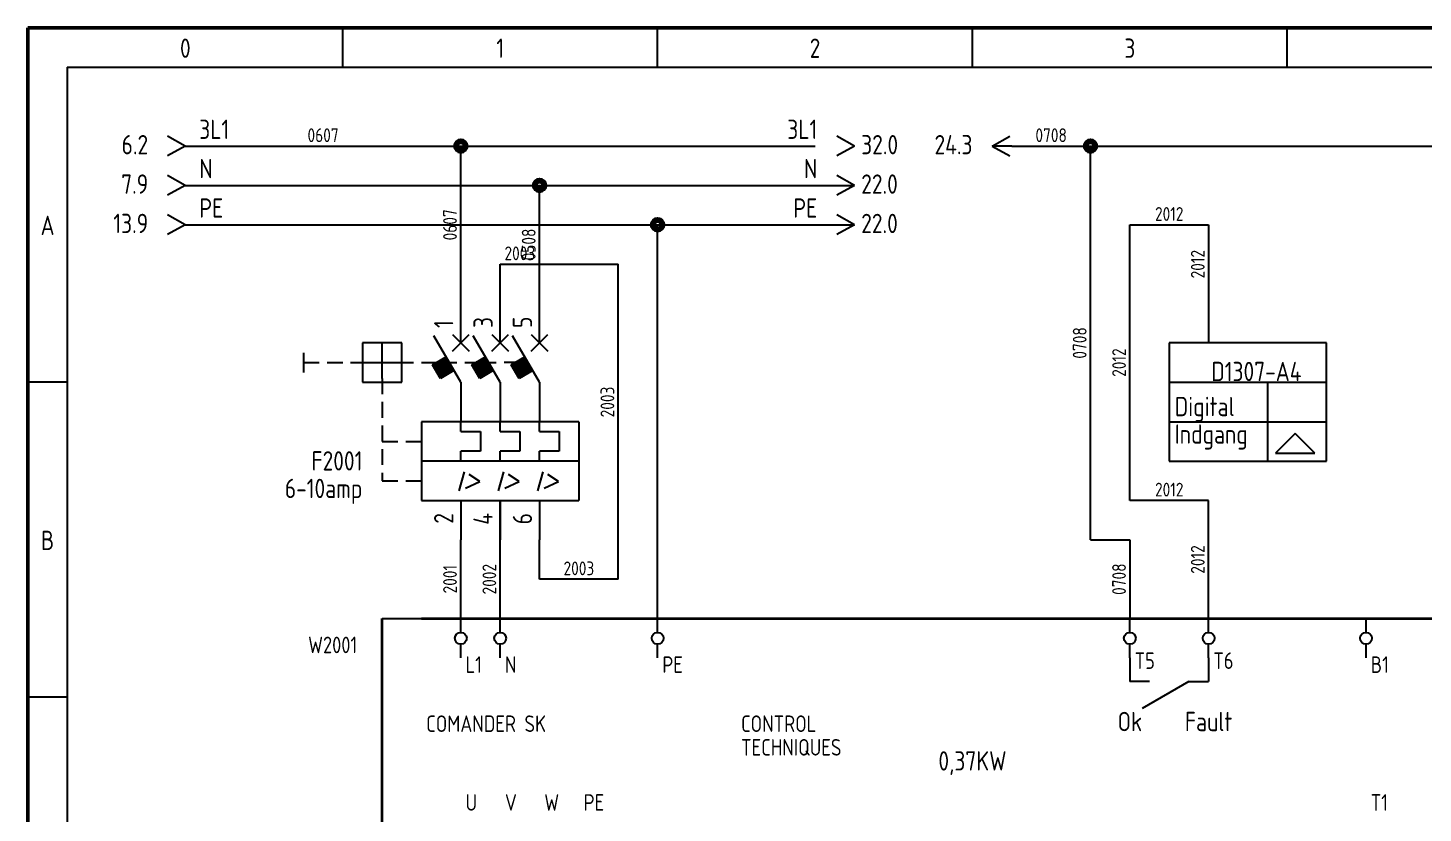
# Model space of a CAD drawing. Header units: millimetres. Extents: x 10 to 410, y 10 to 275.
# Drawn here: x 10 to 187.3, y 175.3 to 275 of the extents above; entities that cross this region are included whole.
import ezdxf
from ezdxf.enums import TextEntityAlignment as Align

# ---------------------------------------------------------------- set-up
doc = ezdxf.new("R2010")
doc.units = ezdxf.units.MM
doc.linetypes.add('Caddy_Solid', pattern=[0])
doc.layers.add('2', color=7, linetype='Continuous')
doc.styles.add('Caddy_Vectorfont1p', font='isocp___.ttf', dxfattribs={"width": 0.9})

# ---------------------------------------------------------------- blocks, each defined once
blk = doc.blocks.new('Blk1')
at = {"linetype": 'Caddy_Solid', "lineweight": 50}
for p, q in [((10, 10), (10, 275)), ((10, 275), (410, 275))]:
    blk.add_line(p, q, dxfattribs=at)
at = {"linetype": 'Caddy_Solid', "lineweight": 25}
for p, q in [((50, 270), (50, 275)), ((90, 270), (90, 275)), ((130, 270), (130, 275)), ((170, 270), (170, 275)), ((15, 270), (15, 30)), ((15, 270), (405, 270)), ((15, 230), (10, 230)), ((15, 190), (10, 190))]:
    blk.add_line(p, q, dxfattribs=at)
at = {"lineweight": 25, "style": 'Caddy_Vectorfont1p', "width": 0.9}
for s, p in [('0', (30, 271.2)), ('1', (70, 271.2)), ('2', (110, 271.2)), ('3', (150, 271.2)), ('A', (12.5, 248.7)), ('B', (12.5, 208.7))]:
    blk.add_text(s, height=2.45, dxfattribs=at).set_placement(p, align=Align.CENTER)
blk = doc.blocks.new('Blk6')
at = {"linetype": 'Caddy_Solid', "lineweight": 25}
for p, q in [((180, 198.25), (180, 200)), ((180, 195), (180, 196.75))]:
    blk.add_line(p, q, dxfattribs=at)
blk.add_circle((180, 197.5), 0.75, dxfattribs=at)
at = {"lineweight": 25, "style": 'Caddy_Vectorfont1p', "width": 0.9, "flags": 1}
blk.add_attdef('$TAG160410', (182.6, 199.2), '', height=2.45, rotation=90, dxfattribs=at)
at = {"layer": '2', "lineweight": 25, "style": 'Caddy_Vectorfont1p', "width": 0.9, "flags": 1}
blk.add_attdef('$TAG160400', (179.1, 199.2), '', height=2.45, rotation=90, dxfattribs=at)
for tag, p in [('$TAG140020', (175.05, 203.3)), ('$TAG140050', (175.05, 199.8)), ('$TAG160010', (175.05, 196.3)), ('$TAG160030', (175.05, 192.8)), ('$TAG160040', (175.05, 187.8))]:
    blk.add_attdef(tag, text='', height=2.45, dxfattribs=at).set_placement(p, align=Align.RIGHT)
blk = doc.blocks.new('Blk38')
at = {"linetype": 'Caddy_Solid', "lineweight": 25}
for p, q in [((180, 198.25), (180, 200)), ((180, 195), (180, 196.75))]:
    blk.add_line(p, q, dxfattribs=at)
blk.add_circle((180, 197.5), 0.75, dxfattribs=at)
at = {"lineweight": 25, "style": 'Caddy_Vectorfont1p', "width": 0.9, "flags": 1}
blk.add_attdef('$TAG160410', (182.6, 199.2), '', height=2.45, rotation=90, dxfattribs=at)
at = {"layer": '2', "lineweight": 25, "style": 'Caddy_Vectorfont1p', "width": 0.9, "flags": 1}
blk.add_attdef('$TAG160400', (179.1, 199.2), '', height=2.45, rotation=90, dxfattribs=at)
for tag, p in [('$TAG140020', (175.05, 203.3)), ('$TAG140050', (175.05, 199.8)), ('$TAG160010', (175.05, 196.3)), ('$TAG160030', (175.05, 192.8)), ('$TAG160040', (175.05, 187.8))]:
    blk.add_attdef(tag, text='', height=2.45, dxfattribs=at).set_placement(p, align=Align.RIGHT)
blk = doc.blocks.new('Blk39')
at = {"linetype": 'Caddy_Solid', "lineweight": 25}
for p, q in [((150, 198.25), (150, 200)), ((150, 195), (150, 196.75))]:
    blk.add_line(p, q, dxfattribs=at)
blk.add_circle((150, 197.5), 0.75, dxfattribs=at)
at = {"lineweight": 25, "style": 'Caddy_Vectorfont1p', "width": 0.9, "flags": 1}
blk.add_attdef('$TAG160410', (152.6, 199.2), '', height=2.45, rotation=90, dxfattribs=at)
at = {"layer": '2', "lineweight": 25, "style": 'Caddy_Vectorfont1p', "width": 0.9, "flags": 1}
blk.add_attdef('$TAG160400', (149.1, 199.2), '', height=2.45, rotation=90, dxfattribs=at)
for tag, p in [('$TAG140020', (145.05, 203.3)), ('$TAG140050', (145.05, 199.8)), ('$TAG160010', (145.05, 196.3)), ('$TAG160030', (145.05, 192.8)), ('$TAG160040', (145.05, 187.8))]:
    blk.add_attdef(tag, text='', height=2.45, dxfattribs=at).set_placement(p, align=Align.RIGHT)
blk = doc.blocks.new('Blk40')
at = {"linetype": 'Caddy_Solid', "lineweight": 25}
for p, q in [((160, 198.25), (160, 200)), ((160, 195), (160, 196.75))]:
    blk.add_line(p, q, dxfattribs=at)
blk.add_circle((160, 197.5), 0.75, dxfattribs=at)
at = {"lineweight": 25, "style": 'Caddy_Vectorfont1p', "width": 0.9, "flags": 1}
blk.add_attdef('$TAG160410', (162.6, 199.2), '', height=2.45, rotation=90, dxfattribs=at)
at = {"layer": '2', "lineweight": 25, "style": 'Caddy_Vectorfont1p', "width": 0.9, "flags": 1}
blk.add_attdef('$TAG160400', (159.1, 199.2), '', height=2.45, rotation=90, dxfattribs=at)
for tag, p in [('$TAG140020', (155.05, 203.3)), ('$TAG140050', (155.05, 199.8)), ('$TAG160010', (155.05, 196.3)), ('$TAG160030', (155.05, 192.8)), ('$TAG160040', (155.05, 187.8))]:
    blk.add_attdef(tag, text='', height=2.45, dxfattribs=at).set_placement(p, align=Align.RIGHT)
blk = doc.blocks.new('Blk41')
at = {"linetype": 'Caddy_Solid', "lineweight": 25}
for p, q in [((152.5, 192), (150, 192)), ((157.5, 192), (151.58, 188.58)), ((157.5, 192), (160, 192))]:
    blk.add_line(p, q, dxfattribs=at)
at = {"lineweight": 25, "style": 'Caddy_Vectorfont1p', "width": 0.9, "flags": 1}
blk.add_attdef('$TAG175000_00', (150.7, 191.05), '', height=2.45, rotation=180, dxfattribs=at)
for tag, rotation, p in [('$TAG175000_01', 180, (159.1, 191.05)), ('$TAG160010', 90, (156.2, 186))]:
    blk.add_attdef(tag, text='', height=2.45, rotation=rotation, dxfattribs=at).set_placement(p, align=Align.RIGHT)
at = {"lineweight": 25, "style": 'Caddy_Vectorfont1p', "width": 0.9}
blk.add_attdef('$TAG160500', text='', height=2.45, rotation=90, dxfattribs=at).set_placement((159.7, 186), align=Align.RIGHT)
blk = doc.blocks.new('Blk43')
at = {"linetype": 'Caddy_Solid', "lineweight": 25}
for p, q in [((132.5, 260), (134.75, 261.25)), ((132.5, 260), (134.75, 258.75)), ((135, 260), (132.5, 260))]:
    blk.add_line(p, q, dxfattribs=at)
at = {"lineweight": 25, "style": 'Caddy_Vectorfont1p', "width": 0.9, "flags": 1}
blk.add_attdef('$TAG160010', (136.6, 260.9), '', height=2.45, dxfattribs=at)
at = {"lineweight": 25, "style": 'Caddy_Vectorfont1p', "width": 0.9}
blk.add_attdef('$TAG160500', text='', height=2.45, dxfattribs=at).set_placement((130, 258.95), align=Align.RIGHT)
blk = doc.blocks.new('Blk45')
at = {"linetype": 'Caddy_Solid', "lineweight": 25}
for p, q in [((175, 235), (155, 235)), ((155, 235), (155, 220)), ((175, 220), (175, 235)), ((155, 220), (175, 220))]:
    blk.add_line(p, q, dxfattribs=at)
blk = doc.blocks.new('Blk46')
at = {"linetype": 'Caddy_Solid', "lineweight": 25}
blk.add_line((160, 240), (160, 235), dxfattribs=at)
blk = doc.blocks.new('Blk44')
at = {"linetype": 'Caddy_Solid', "lineweight": 25}
for p, q in [((155, 230), (175, 230)), ((167.5, 230), (167.5, 220)), ((155, 225), (175, 225)), ((171, 223.5), (168.5, 221)), ((173.5, 221), (171, 223.5)), ((168.5, 221), (173.5, 221))]:
    blk.add_line(p, q, dxfattribs=at)
for name in ['Blk46', 'Blk45']:
    blk.add_blockref(name, (0, 0, 1))
at = {"lineweight": 25, "style": 'Caddy_Vectorfont1p', "width": 0.9}
for s, p in [('Digital', (155.7, 225.7)), ('Indgang', (155.7, 222.2))]:
    blk.add_text(s, height=2.45, dxfattribs=at).set_placement(p)
blk.add_attdef('$TAG175000_00', (159.05, 238.4), '', height=2.45, rotation=90, dxfattribs=at)
for tag, p in [('$TAG160030', (156.8, 234.7)), ('$TAG160040', (156.8, 231.2)), ('$TAG175100', (171.8, 230.15)), ('$TAG175110', (154.3, 224.15)), ('$TAG175120', (154.3, 221.15)), ('$TAG160500', (154.3, 217.65))]:
    blk.add_attdef(tag, text='', height=2.45, dxfattribs=at).set_placement(p, align=Align.RIGHT)
at = {"lineweight": 25, "style": 'Caddy_Vectorfont1p', "width": 0.9, "flags": 1}
blk.add_attdef('$TAG160010', text='', height=2.45, dxfattribs=at).set_placement((150.96, 229.53), align=Align.RIGHT)
blk = doc.blocks.new('Blk56')
at = {"linetype": 'Caddy_Solid', "lineweight": 25}
for p, q in [((65, 235), (65, 240)), ((70, 235), (70, 240)), ((75, 235), (75, 240)), ((65, 230), (61.58, 235.92)), ((63.94, 233.94), (66.06, 236.06)), ((63.94, 236.06), (66.06, 233.94)), ((70, 230), (66.58, 235.92)), ((68.94, 233.94), (71.06, 236.06)), ((68.94, 236.06), (71.06, 233.94)), ((75, 230), (71.58, 235.92)), ((73.94, 233.94), (76.06, 236.06)), ((73.94, 236.06), (76.06, 233.94)), ((57.5, 235), (52.5, 235)), ((52.5, 235), (52.5, 230)), ((55, 230.5), (55, 235)), ((57.5, 230), (57.5, 235)), ((45, 233.75), (45, 231.25)), ((45, 232.5), (47, 232.5)), ((48, 232.5), (50, 232.5)), ((51, 232.5), (53, 232.5)), ((53, 232.5), (57, 232.5)), ((57, 232.5), (59, 232.5)), ((60, 232.5), (62, 232.5)), ((61.4, 232.23), (63.13, 233.23)), ((62.4, 230.5), (61.4, 232.23)), ((62.49, 230.55), (61.49, 232.28)), ((62.62, 230.62), (61.62, 232.36)), ((62.71, 230.67), (61.71, 232.41)), ((62.83, 230.75), (61.83, 232.48)), ((62.92, 230.8), (61.92, 232.53)), ((63.05, 230.88), (62.05, 232.61)), ((63.14, 230.92), (62.14, 232.66)), ((63.27, 231), (62.27, 232.73)), ((63.35, 231.05), (62.35, 232.78)), ((63.48, 231.12), (62.48, 232.86)), ((63.57, 231.17), (62.57, 232.91)), ((63.7, 231.25), (62.7, 232.98)), ((63.79, 231.3), (62.79, 233.03)), ((63.92, 231.38), (62.92, 233.11)), ((64, 231.42), (63, 233.16)), ((63, 232.5), (64.5, 232.5)), ((65.5, 232.5), (68, 232.5)), ((66.4, 232.23), (68.13, 233.23)), ((67.4, 230.5), (66.4, 232.23)), ((67.49, 230.55), (66.49, 232.28)), ((67.62, 230.62), (66.62, 232.36)), ((67.71, 230.67), (66.71, 232.41)), ((67.83, 230.75), (66.83, 232.48)), ((67.92, 230.8), (66.92, 232.53)), ((68.05, 230.88), (67.05, 232.61)), ((68.14, 230.92), (67.14, 232.66)), ((68.27, 231), (67.27, 232.73)), ((68.35, 231.05), (67.35, 232.78)), ((68.48, 231.12), (67.48, 232.86)), ((68.57, 231.17), (67.57, 232.91)), ((68.7, 231.25), (67.7, 232.98)), ((68.79, 231.3), (67.79, 233.03)), ((68.92, 231.38), (67.92, 233.11)), ((69, 231.42), (68, 233.16)), ((68.5, 232.5), (69.5, 232.5)), ((72, 232.5), (70.5, 232.5)), ((71.4, 232.23), (73.13, 233.23)), ((72.4, 230.5), (71.4, 232.23)), ((72.49, 230.55), (71.49, 232.28)), ((72.62, 230.62), (71.62, 232.36)), ((72.71, 230.67), (71.71, 232.41)), ((72.83, 230.75), (71.83, 232.48)), ((72.92, 230.8), (71.92, 232.53)), ((73.05, 230.88), (72.05, 232.61)), ((73.14, 230.92), (72.14, 232.66)), ((73.27, 231), (72.27, 232.73)), ((73.35, 231.05), (72.35, 232.78)), ((73.48, 231.12), (72.48, 232.86)), ((73.57, 231.17), (72.57, 232.91)), ((73.7, 231.25), (72.7, 232.98)), ((73.79, 231.3), (72.79, 233.03)), ((73.92, 231.38), (72.92, 233.11)), ((74, 231.42), (73, 233.16)), ((55, 230.5), (55, 228.5)), ((64.13, 231.5), (62.4, 230.5)), ((69.13, 231.5), (67.4, 230.5)), ((74.13, 231.5), (72.4, 230.5)), ((52.5, 230), (57.5, 230)), ((65, 230), (65, 225)), ((70, 230), (70, 225)), ((75, 230), (75, 225)), ((55, 227.5), (55, 225.5)), ((55, 224.5), (55, 222.5)), ((60, 225), (60, 215)), ((80, 225), (60, 225)), ((65, 223.75), (65, 225)), ((65, 223.75), (67.5, 223.75)), ((67.5, 223.75), (67.5, 221.25)), ((70, 223.75), (70, 225)), ((70, 223.75), (72.5, 223.75)), ((72.5, 223.75), (72.5, 221.25)), ((75, 223.75), (75, 225)), ((75, 223.75), (77.5, 223.75)), ((77.5, 223.75), (77.5, 221.25)), ((80, 225), (80, 215)), ((55, 222.5), (57, 222.5)), ((58, 222.5), (60, 222.5)), ((55, 221.5), (55, 219.5)), ((80, 220), (60, 220)), ((67.5, 221.25), (65, 221.25)), ((65, 220), (65, 221.25)), ((70, 220), (70, 221.25)), ((72.5, 221.25), (70, 221.25)), ((77.5, 221.25), (75, 221.25)), ((75, 220), (75, 221.25)), ((55, 218.5), (55, 217.5)), ((64.8, 216.2), (65.46, 218.65)), ((67.4, 217.42), (66.06, 218.3)), ((69.8, 216.2), (70.46, 218.65)), ((72.4, 217.42), (71.06, 218.3)), ((74.8, 216.2), (75.46, 218.65)), ((77.4, 217.42), (76.06, 218.3)), ((55, 217.5), (57, 217.5)), ((58, 217.5), (60, 217.5)), ((65.59, 216.55), (67.4, 217.42)), ((70.59, 216.55), (72.4, 217.42)), ((75.59, 216.55), (77.4, 217.42)), ((60, 215), (80, 215)), ((65, 215), (65, 210)), ((70, 215), (70, 210)), ((75, 215), (75, 210))]:
    blk.add_line(p, q, dxfattribs=at)
at = {"lineweight": 25, "style": 'Caddy_Vectorfont1p', "width": 0.9}
for tag, p in [('$TAG175000_04', (74.05, 236.9)), ('$TAG175000_00', (64.05, 236.9)), ('$TAG175000_02', (69.05, 236.9))]:
    blk.add_attdef(tag, p, '', height=2.45, rotation=90, dxfattribs=at)
at = {"lineweight": 25, "style": 'Caddy_Vectorfont1p', "width": 0.9, "flags": 1}
for tag, p in [('$TAG140020', (52.5, 225.8)), ('$TAG140050', (52.5, 222.3)), ('$TAG160040', (52.5, 211.8))]:
    blk.add_attdef(tag, text='', height=2.45, dxfattribs=at).set_placement(p, align=Align.RIGHT)
at = {"lineweight": 25, "style": 'Caddy_Vectorfont1p', "width": 0.9}
for tag, p in [('$TAG160010', (52.5, 218.8)), ('$TAG160030', (52.5, 215.3))]:
    blk.add_attdef(tag, text='', height=2.45, dxfattribs=at).set_placement(p, align=Align.RIGHT)
for tag, p in [('$TAG175000_01', (64.05, 213.4)), ('$TAG175000_03', (69.05, 213.4)), ('$TAG175000_05', (74.05, 213.4))]:
    blk.add_attdef(tag, text='', height=2.45, rotation=90, dxfattribs=at).set_placement(p, align=Align.RIGHT)
blk = doc.blocks.new('Blk57')
at = {"linetype": 'Caddy_Solid', "lineweight": 25}
for q in [(27.75, 261.25), (27.75, 258.75)]:
    blk.add_line((30, 260), q, dxfattribs=at)
at = {"lineweight": 25, "style": 'Caddy_Vectorfont1p', "width": 0.9, "flags": 1}
for tag, p in [('$TAG140020', (31.77, 267.9)), ('$TAG140050', (31.77, 264.4))]:
    blk.add_attdef(tag, p, '', height=2.45, dxfattribs=at)
at = {"lineweight": 25, "style": 'Caddy_Vectorfont1p', "width": 0.9}
blk.add_attdef('$TAG160010', (31.77, 260.9), '', height=2.45, dxfattribs=at)
blk.add_attdef('$TAG160500', text='', height=2.45, dxfattribs=at).set_placement((25.28, 258.95), align=Align.RIGHT)
blk = doc.blocks.new('Blk58')
at = {"linetype": 'Caddy_Solid', "lineweight": 25}
for q in [(112.75, 261.25), (112.75, 258.75)]:
    blk.add_line((115, 260), q, dxfattribs=at)
at = {"lineweight": 25, "style": 'Caddy_Vectorfont1p', "width": 0.9, "flags": 1}
for tag, p in [('$TAG140020', (110.29, 267.9)), ('$TAG140050', (110.29, 264.4))]:
    blk.add_attdef(tag, text='', height=2.45, dxfattribs=at).set_placement(p, align=Align.RIGHT)
at = {"lineweight": 25, "style": 'Caddy_Vectorfont1p', "width": 0.9}
blk.add_attdef('$TAG160010', text='', height=2.45, dxfattribs=at).set_placement((110.29, 260.9), align=Align.RIGHT)
blk.add_attdef('$TAG160500', (115.87, 258.95), '', height=2.45, dxfattribs=at)
blk = doc.blocks.new('Blk59')
at = {"linetype": 'Caddy_Solid', "lineweight": 25}
for q in [(27.75, 256.25), (27.75, 253.75)]:
    blk.add_line((30, 255), q, dxfattribs=at)
at = {"lineweight": 25, "style": 'Caddy_Vectorfont1p', "width": 0.9, "flags": 1}
for tag, p in [('$TAG140020', (31.77, 262.9)), ('$TAG140050', (31.77, 259.4))]:
    blk.add_attdef(tag, p, '', height=2.45, dxfattribs=at)
at = {"lineweight": 25, "style": 'Caddy_Vectorfont1p', "width": 0.9}
blk.add_attdef('$TAG160010', (31.77, 255.9), '', height=2.45, dxfattribs=at)
blk.add_attdef('$TAG160500', text='', height=2.45, dxfattribs=at).set_placement((25.28, 253.95), align=Align.RIGHT)
blk = doc.blocks.new('Blk60')
at = {"linetype": 'Caddy_Solid', "lineweight": 25}
for q in [(112.75, 256.25), (112.75, 253.75)]:
    blk.add_line((115, 255), q, dxfattribs=at)
at = {"lineweight": 25, "style": 'Caddy_Vectorfont1p', "width": 0.9, "flags": 1}
for tag, p in [('$TAG140020', (110.29, 262.9)), ('$TAG140050', (110.29, 259.4))]:
    blk.add_attdef(tag, text='', height=2.45, dxfattribs=at).set_placement(p, align=Align.RIGHT)
at = {"lineweight": 25, "style": 'Caddy_Vectorfont1p', "width": 0.9}
blk.add_attdef('$TAG160010', text='', height=2.45, dxfattribs=at).set_placement((110.29, 255.9), align=Align.RIGHT)
blk.add_attdef('$TAG160500', (115.87, 253.95), '', height=2.45, dxfattribs=at)
blk = doc.blocks.new('Blk61')
at = {"linetype": 'Caddy_Solid', "lineweight": 25}
for q in [(27.75, 251.25), (27.75, 248.75)]:
    blk.add_line((30, 250), q, dxfattribs=at)
at = {"lineweight": 25, "style": 'Caddy_Vectorfont1p', "width": 0.9, "flags": 1}
for tag, p in [('$TAG140020', (31.77, 257.9)), ('$TAG140050', (31.77, 254.4))]:
    blk.add_attdef(tag, p, '', height=2.45, dxfattribs=at)
at = {"lineweight": 25, "style": 'Caddy_Vectorfont1p', "width": 0.9}
blk.add_attdef('$TAG160010', (31.77, 250.9), '', height=2.45, dxfattribs=at)
blk.add_attdef('$TAG160500', text='', height=2.45, dxfattribs=at).set_placement((25.28, 248.95), align=Align.RIGHT)
blk = doc.blocks.new('Blk62')
at = {"linetype": 'Caddy_Solid', "lineweight": 25}
for q in [(112.75, 251.25), (112.75, 248.75)]:
    blk.add_line((115, 250), q, dxfattribs=at)
at = {"lineweight": 25, "style": 'Caddy_Vectorfont1p', "width": 0.9, "flags": 1}
for tag, p in [('$TAG140020', (110.29, 257.9)), ('$TAG140050', (110.29, 254.4))]:
    blk.add_attdef(tag, text='', height=2.45, dxfattribs=at).set_placement(p, align=Align.RIGHT)
at = {"lineweight": 25, "style": 'Caddy_Vectorfont1p', "width": 0.9}
blk.add_attdef('$TAG160010', text='', height=2.45, dxfattribs=at).set_placement((110.29, 250.9), align=Align.RIGHT)
blk.add_attdef('$TAG160500', (115.87, 248.95), '', height=2.45, dxfattribs=at)
blk = doc.blocks.new('Blk63')
at = {"linetype": 'Caddy_Solid', "lineweight": 25}
for p, q in [((65, 198.25), (65, 200)), ((65, 195), (65, 196.75))]:
    blk.add_line(p, q, dxfattribs=at)
blk.add_circle((65, 197.5), 0.75, dxfattribs=at)
at = {"lineweight": 25, "style": 'Caddy_Vectorfont1p', "width": 0.9, "flags": 1}
blk.add_attdef('$TAG160410', (67.6, 199.2), '', height=2.45, rotation=90, dxfattribs=at)
at = {"layer": '2', "lineweight": 25, "style": 'Caddy_Vectorfont1p', "width": 0.9, "flags": 1}
blk.add_attdef('$TAG160400', (64.1, 199.2), '', height=2.45, rotation=90, dxfattribs=at)
for tag, p in [('$TAG140020', (60.05, 203.3)), ('$TAG140050', (60.05, 199.8)), ('$TAG160010', (60.05, 196.3)), ('$TAG160030', (60.05, 192.8)), ('$TAG160040', (60.05, 187.8))]:
    blk.add_attdef(tag, text='', height=2.45, dxfattribs=at).set_placement(p, align=Align.RIGHT)
blk = doc.blocks.new('Blk64')
at = {"linetype": 'Caddy_Solid', "lineweight": 25}
for p, q in [((70, 198.25), (70, 200)), ((70, 195), (70, 196.75))]:
    blk.add_line(p, q, dxfattribs=at)
blk.add_circle((70, 197.5), 0.75, dxfattribs=at)
at = {"lineweight": 25, "style": 'Caddy_Vectorfont1p', "width": 0.9, "flags": 1}
blk.add_attdef('$TAG160410', (72.6, 199.2), '', height=2.45, rotation=90, dxfattribs=at)
at = {"layer": '2', "lineweight": 25, "style": 'Caddy_Vectorfont1p', "width": 0.9, "flags": 1}
blk.add_attdef('$TAG160400', (69.1, 199.2), '', height=2.45, rotation=90, dxfattribs=at)
for tag, p in [('$TAG140020', (65.05, 203.3)), ('$TAG140050', (65.05, 199.8)), ('$TAG160010', (65.05, 196.3)), ('$TAG160030', (65.05, 192.8)), ('$TAG160040', (65.05, 187.8))]:
    blk.add_attdef(tag, text='', height=2.45, dxfattribs=at).set_placement(p, align=Align.RIGHT)
blk = doc.blocks.new('Blk65')
at = {"linetype": 'Caddy_Solid', "lineweight": 25}
for p, q in [((90, 198.25), (90, 200)), ((90, 195), (90, 196.75))]:
    blk.add_line(p, q, dxfattribs=at)
blk.add_circle((90, 197.5), 0.75, dxfattribs=at)
at = {"lineweight": 25, "style": 'Caddy_Vectorfont1p', "width": 0.9, "flags": 1}
blk.add_attdef('$TAG160410', (92.6, 199.2), '', height=2.45, rotation=90, dxfattribs=at)
at = {"layer": '2', "lineweight": 25, "style": 'Caddy_Vectorfont1p', "width": 0.9, "flags": 1}
blk.add_attdef('$TAG160400', (89.1, 199.2), '', height=2.45, rotation=90, dxfattribs=at)
for tag, p in [('$TAG140020', (85.05, 203.3)), ('$TAG140050', (85.05, 199.8)), ('$TAG160010', (85.05, 196.3)), ('$TAG160030', (85.05, 192.8)), ('$TAG160040', (85.05, 187.8))]:
    blk.add_attdef(tag, text='', height=2.45, dxfattribs=at).set_placement(p, align=Align.RIGHT)

msp = doc.modelspace()

# ---------------------------------------------------------------- linework, layer by layer
at = {"linetype": 'Caddy_Solid', "lineweight": 25}
for p, q in [((140, 275), (145, 275)), ((30, 270), (115, 270)), ((30, 260), (65, 260)), ((65, 240), (65, 260)), ((65, 260), (110, 260)), ((135, 260), (145, 260)), ((145, 210), (145, 260)), ((145, 260), (385, 260)), ((30, 255), (75, 255)), ((75, 255), (115, 255)), ((75, 240), (75, 255)), ((30, 250), (90, 250)), ((90, 250), (115, 250)), ((90, 200), (90, 250)), ((150, 215), (150, 250)), ((150, 250), (160, 250)), ((160, 250), (160, 240)), ((70, 240), (70, 245)), ((70, 245), (85, 245)), ((85, 205), (85, 245)), ((70, 210), (70, 215)), ((160, 215), (150, 215)), ((160, 200), (160, 215)), ((65, 200), (65, 210)), ((70, 200), (70, 210)), ((75, 205), (75, 210)), ((145, 210), (150, 210)), ((150, 210), (150, 200)), ((85, 205), (75, 205)), ((55, 200), (60, 200)), ((150, 195), (150, 192)), ((160, 195), (160, 192))]:
    msp.add_line(p, q, dxfattribs=at)
at = {"linetype": 'Caddy_Solid', "lineweight": 35}
for p, q in [((55, 170), (55, 200)), ((60, 200), (220, 200))]:
    msp.add_line(p, q, dxfattribs=at)
at = {"lineweight": 40}
for centre, radius in [((65, 260), 0.8), ((65, 260), 0.6), ((145, 260), 0.8), ((145, 260), 0.6), ((65, 260), 0.4), ((145, 260), 0.4), ((75, 255), 0.8), ((75, 255), 0.6), ((75, 255), 0.4), ((90, 250), 0.8), ((90, 250), 0.6), ((90, 250), 0.4)]:
    msp.add_circle(centre, radius, dxfattribs=at)

# ---------------------------------------------------------------- block references
for name in ['Blk1', 'Blk63', 'Blk64', 'Blk65', 'Blk39', 'Blk40', 'Blk6', 'Blk38', 'Blk41']:
    msp.add_blockref(name, (0, 0, 1))
ref = msp.add_blockref('Blk57', (0, 0, 1))
ref.add_attrib('$TAG160010', '3L1', (31.77, 260.9), dxfattribs={"lineweight": 25, "height": 2.45, "style": 'Caddy_Vectorfont1p', "width": 0.9})
ref.add_attrib('$TAG160500', '6.2', dxfattribs={"lineweight": 25, "height": 2.45, "style": 'Caddy_Vectorfont1p', "width": 0.9}).set_placement((25.28, 258.95), align=Align.RIGHT)
ref = msp.add_blockref('Blk58', (0, 0, 1))
ref.add_attrib('$TAG160010', '3L1', dxfattribs={"lineweight": 25, "height": 2.45, "style": 'Caddy_Vectorfont1p', "width": 0.9}).set_placement((110.29, 260.9), align=Align.RIGHT)
ref.add_attrib('$TAG160500', '32.0', (115.87, 258.95), dxfattribs={"lineweight": 25, "height": 2.45, "style": 'Caddy_Vectorfont1p', "width": 0.9})
ref = msp.add_blockref('Blk43', (0, 0, 1))
ref.add_attrib('$TAG160500', '24.3', dxfattribs={"lineweight": 25, "height": 2.45, "style": 'Caddy_Vectorfont1p', "width": 0.9}).set_placement((130, 258.95), align=Align.RIGHT)
ref = msp.add_blockref('Blk59', (0, 0, 1))
ref.add_attrib('$TAG160010', 'N', (31.77, 255.9), dxfattribs={"lineweight": 25, "height": 2.45, "style": 'Caddy_Vectorfont1p', "width": 0.9})
ref.add_attrib('$TAG160500', '7.9', dxfattribs={"lineweight": 25, "height": 2.45, "style": 'Caddy_Vectorfont1p', "width": 0.9}).set_placement((25.28, 253.95), align=Align.RIGHT)
ref = msp.add_blockref('Blk60', (0, 0, 1))
ref.add_attrib('$TAG160010', 'N', dxfattribs={"lineweight": 25, "height": 2.45, "style": 'Caddy_Vectorfont1p', "width": 0.9}).set_placement((110.29, 255.9), align=Align.RIGHT)
ref.add_attrib('$TAG160500', '22.0', (115.87, 253.95), dxfattribs={"lineweight": 25, "height": 2.45, "style": 'Caddy_Vectorfont1p', "width": 0.9})
ref = msp.add_blockref('Blk61', (0, 0, 1))
ref.add_attrib('$TAG160010', 'PE', (31.77, 250.9), dxfattribs={"lineweight": 25, "height": 2.45, "style": 'Caddy_Vectorfont1p', "width": 0.9})
ref.add_attrib('$TAG160500', '13.9', dxfattribs={"lineweight": 25, "height": 2.45, "style": 'Caddy_Vectorfont1p', "width": 0.9}).set_placement((25.28, 248.95), align=Align.RIGHT)
ref = msp.add_blockref('Blk62', (0, 0, 1))
ref.add_attrib('$TAG160010', 'PE', dxfattribs={"lineweight": 25, "height": 2.45, "style": 'Caddy_Vectorfont1p', "width": 0.9}).set_placement((110.29, 250.9), align=Align.RIGHT)
ref.add_attrib('$TAG160500', '22.0', (115.87, 248.95), dxfattribs={"lineweight": 25, "height": 2.45, "style": 'Caddy_Vectorfont1p', "width": 0.9})
ref = msp.add_blockref('Blk56', (0, 0, 1))
ref.add_attrib('$TAG160010', 'F2001', dxfattribs={"lineweight": 25, "height": 2.45, "style": 'Caddy_Vectorfont1p', "width": 0.9}).set_placement((52.5, 218.8), align=Align.RIGHT)
ref.add_attrib('$TAG160030', '6-10amp', dxfattribs={"lineweight": 25, "height": 2.45, "style": 'Caddy_Vectorfont1p', "width": 0.9}).set_placement((52.5, 215.3), align=Align.RIGHT)
ref.add_attrib('$TAG175000_00', '1', (64.05, 236.9), dxfattribs={"lineweight": 25, "height": 2.45, "rotation": 90, "style": 'Caddy_Vectorfont1p', "width": 0.9})
ref.add_attrib('$TAG175000_01', '2', dxfattribs={"lineweight": 25, "height": 2.45, "rotation": 90, "style": 'Caddy_Vectorfont1p', "width": 0.9}).set_placement((64.05, 213.4), align=Align.RIGHT)
ref.add_attrib('$TAG175000_02', '3', (69.05, 236.9), dxfattribs={"lineweight": 25, "height": 2.45, "rotation": 90, "style": 'Caddy_Vectorfont1p', "width": 0.9})
ref.add_attrib('$TAG175000_03', '4', dxfattribs={"lineweight": 25, "height": 2.45, "rotation": 90, "style": 'Caddy_Vectorfont1p', "width": 0.9}).set_placement((69.05, 213.4), align=Align.RIGHT)
ref.add_attrib('$TAG175000_04', '5', (74.05, 236.9), dxfattribs={"lineweight": 25, "height": 2.45, "rotation": 90, "style": 'Caddy_Vectorfont1p', "width": 0.9})
ref.add_attrib('$TAG175000_05', '6', dxfattribs={"lineweight": 25, "height": 2.45, "rotation": 90, "style": 'Caddy_Vectorfont1p', "width": 0.9}).set_placement((74.05, 213.4), align=Align.RIGHT)
ref = msp.add_blockref('Blk44', (0, 0, 1))
ref.add_attrib('$TAG175100', 'D1307-A4', dxfattribs={"lineweight": 25, "height": 2.45, "style": 'Caddy_Vectorfont1p', "width": 0.9}).set_placement((171.8, 230.15), align=Align.RIGHT)

# ---------------------------------------------------------------- texts
at = {"lineweight": 25, "style": 'Caddy_Vectorfont1p', "width": 0.9}
for s, height, p in [('0607', 1.75, (47.5, 260.5)), ('0708', 1.75, (140, 260.5)), ('2012', 1.75, (155, 250.5)), ('2003', 1.75, (72.5, 245.5)), ('2012', 1.75, (155, 215.5)), ('2003', 1.75, (80, 205.5)), ('Ok', 2.45, (150, 185.7)), ('Fault', 2.45, (160, 185.7)), ('0,37KW', 2.45, (130, 180.7))]:
    msp.add_text(s, height=height, dxfattribs=at).set_placement(p, align=Align.CENTER)
for s, p in [('0607', (64.5, 250)), ('0508', (74.5, 247.5)), ('2012', (159.5, 245)), ('0708', (144.5, 235)), ('2012', (149.5, 232.5)), ('2003', (84.5, 227.5)), ('2012', (159.5, 207.5)), ('2001', (64.5, 205)), ('2002', (69.5, 205)), ('0708', (149.5, 205))]:
    msp.add_text(s, height=1.75, rotation=90, dxfattribs=at).set_placement(p, align=Align.CENTER)
for s, p in [('W2001', (45.6, 195.6)), ('L1', (65.6, 193.1)), ('N', (70.6, 193.1)), ('PE', (90.6, 193.1)), ('T5', (150.6, 193.6)), ('T6', (160.6, 193.6)), ('B1', (180.6, 193.1)), ('B1', (180.6, 193.1)), ('U', (65.6, 175.6)), ('V', (70.6, 175.6)), ('W', (75.6, 175.6)), ('PE', (80.6, 175.6)), ('T1', (180.6, 175.6))]:
    msp.add_text(s, height=2.1, dxfattribs=at).set_placement(p)
at = {"lineweight": 35, "style": 'Caddy_Vectorfont1p', "width": 0.9}
for s, p in [('COMANDER SK', (60.6, 185.6)), ('CONTROL', (100.6, 185.6)), ('TECHNIQUES', (100.6, 182.6))]:
    msp.add_text(s, height=2.1, dxfattribs=at).set_placement(p)

doc.saveas('drawing.dxf')
